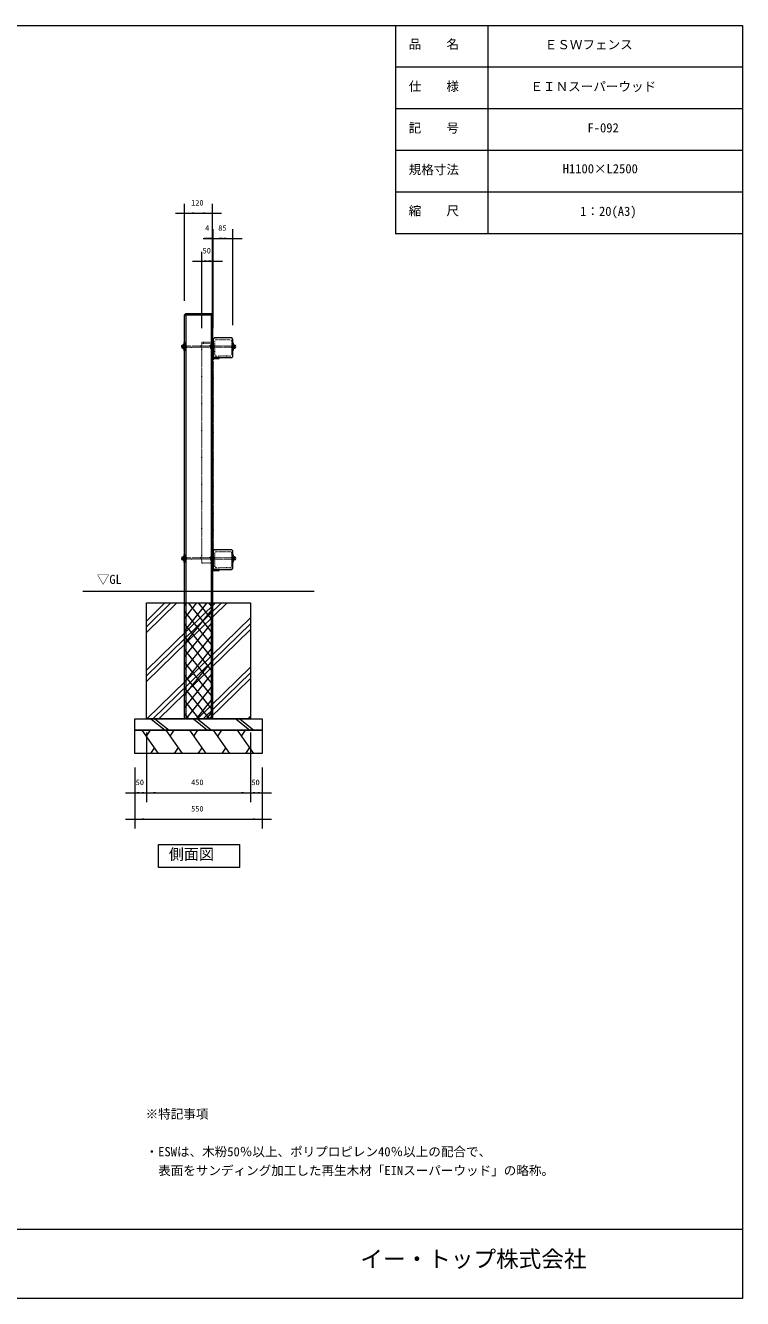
# Model space of a CAD drawing. Units: millimetres, scale not verified. Extents: x -3900 to 3900, y -2750 to 2750.
# Drawn here: x 802 to 3900, y -2750 to 2750 of the extents above; entities that cross this region are included whole.
import ezdxf
from ezdxf.enums import TextEntityAlignment as Align

# ---------------------------------------------------------------- set-up
doc = ezdxf.new("R2010")
doc.units = ezdxf.units.MM
doc.header["$LTSCALE"] = 20
doc.linetypes.add('USER5', pattern=[0.208282, 0.069427, -0.138855])
doc.layers.add('0-1_IMPORTED', color=30, linetype='Continuous', lineweight=18)
doc.styles.add('ＭＳ ゴシック', font='')
doc.styles.get('ＭＳ ゴシック').set_extended_font_data('MS Gothic')

msp = doc.modelspace()

# ---------------------------------------------------------------- linework, layer by layer
at = {"layer": '0-1_IMPORTED'}
for p, q in [((2400, 2750), (2400, 1850)), ((2800, 2750), (2800, 1850)), ((3900, 2570), (2400, 2570)), ((3900, 2390), (2400, 2390)), ((3900, 2210), (2400, 2210)), ((3900, 2030), (2400, 2030)), ((3900, 1850), (2400, 1850)), ((1489.5, 1499.92), (1609.5, 1499.92)), ((1494.5, 1505.29), (1494.5, -245.08)), ((1604.5, 1505.29), (1604.5, -245.08)), ((1483, 1369.57), (1483, 1355.27)), ((1483.71, 1362.42), (1487.29, 1362.42)), ((1602, 1366.16), (1607.5, 1366.16)), ((1602, 1358.68), (1607.5, 1358.68)), ((1613.5, 1352.42), (1609.5, 1356.42)), ((1613.5, 1352.42), (1613.5, 1372.42)), ((1704.29, 1362.42), (1700.71, 1362.42)), ((1705, 1356.41), (1705, 1368.43)), ((1483, 454.57), (1483, 440.27)), ((1483.71, 447.42), (1487.29, 447.42)), ((1602, 451.16), (1607.5, 451.16)), ((1602, 443.68), (1607.5, 443.68)), ((1613.5, 437.42), (1609.5, 441.42)), ((1613.5, 437.42), (1613.5, 457.42)), ((1704.29, 447.42), (1700.71, 447.42)), ((1705, 441.41), (1705, 453.43)), ((2049.5, 304.92), (1049.5, 304.92)), ((1324.5, 152.31), (1430.05, 254.92)), ((1324.5, 177.05), (1404.59, 254.92)), ((1324.5, 127.56), (1455.5, 254.92)), ((1324.5, -35.08), (1622.79, 254.92)), ((1324.5, -84.58), (1673.7, 254.92)), ((1324.5, -59.83), (1648.24, 254.92)), ((1489.5, 243.64), (1498.52, 254.92)), ((1489.5, 188.4), (1542.72, 254.92)), ((1489.5, 133.16), (1586.91, 254.92)), ((1489.5, 77.92), (1609.5, 227.92)), ((1609.5, 125.23), (1505.75, 254.92)), ((1609.5, 180.48), (1549.94, 254.92)), ((1609.5, 235.72), (1594.14, 254.92)), ((1326.69, -245.08), (1774.5, 190.29)), ((1352.15, -245.08), (1774.5, 165.54)), ((1609.5, 69.99), (1489.5, 219.99)), ((1489.5, 22.67), (1609.5, 172.67)), ((1377.6, -245.08), (1774.5, 140.79)), ((1609.5, 14.75), (1489.5, 164.75)), ((1489.5, -32.57), (1609.5, 117.43)), ((1609.5, -40.49), (1489.5, 109.51)), ((1489.5, -87.81), (1609.5, 62.19)), ((1609.5, -95.74), (1489.5, 54.26)), ((1489.5, -143.05), (1609.5, 6.95)), ((1609.5, -150.98), (1489.5, -0.98)), ((1489.5, -198.3), (1609.5, -48.3)), ((1544.89, -245.08), (1774.5, -21.84)), ((1570.34, -245.08), (1774.5, -46.59)), ((1609.5, -206.22), (1489.5, -56.22)), ((1496.27, -245.08), (1609.5, -103.54)), ((1595.8, -245.08), (1774.5, -71.34)), ((1596.39, -245.08), (1489.5, -111.46)), ((1540.46, -245.08), (1609.5, -158.78)), ((1552.2, -245.08), (1489.5, -166.71)), ((1584.66, -245.08), (1609.5, -214.03)), ((1343.99, -245.08), (1405.1, -295.08)), ((1361.28, -245.08), (1422.39, -295.08)), ((1508, -245.08), (1489.5, -221.95)), ((1527.33, -245.08), (1588.44, -295.08)), ((1544.61, -245.08), (1605.72, -295.08)), ((1710.66, -245.08), (1771.77, -295.08)), ((1727.94, -245.08), (1789.06, -295.08)), ((1763.08, -245.08), (1774.5, -233.97)), ((1377.32, -395.08), (1306.76, -295.08)), ((1324.4, -320.08), (1342.04, -295.08)), ((1479.99, -395.08), (1409.43, -295.08)), ((1427.07, -320.08), (1444.71, -295.08)), ((1582.66, -395.08), (1512.09, -295.08)), ((1529.73, -320.08), (1547.37, -295.08)), ((1685.32, -395.08), (1614.76, -295.08)), ((1632.4, -320.08), (1650.04, -295.08)), ((1787.99, -395.08), (1717.43, -295.08)), ((1735.07, -320.08), (1752.71, -295.08)), ((1359.68, -370.08), (1342.04, -395.08)), ((1462.35, -370.08), (1444.71, -395.08)), ((1565.02, -370.08), (1547.37, -395.08)), ((1667.68, -370.08), (1650.04, -395.08)), ((1770.35, -370.08), (1752.71, -395.08)), ((-3900, -2450), (3900, -2450))]:
    msp.add_line(p, q, dxfattribs=at)
at = {"layer": '0-1_IMPORTED', "color": 1}
for p, q in [((1449.5, 1939), (1489.5, 1939)), ((1489.5, 1559.92), (1489.5, 1979)), ((1489.5, 1939), (1609.5, 1939)), ((1609.5, 1559.92), (1609.5, 1979)), ((1609.5, 1939), (1649.5, 1939)), ((1609.5, 1450.92), (1609.5, 1870)), ((1613.5, 1454.92), (1613.5, 1870)), ((1613.5, 1454.92), (1613.5, 1870)), ((1698.5, 1454.92), (1698.5, 1870)), ((1569.5, 1830), (1609.5, 1830)), ((1573.5, 1830), (1613.5, 1830)), ((1609.5, 1830), (1578.51, 1830)), ((1609.5, 1830), (1613.5, 1830)), ((1613.5, 1830), (1698.5, 1830)), ((1613.5, 1830), (1653.5, 1830)), ((1698.5, 1830), (1738.5, 1830)), ((1563.5, 1442.42), (1563.5, 1772.09)), ((1613.5, 1442.42), (1613.5, 1772.09)), ((1523.5, 1732.09), (1563.5, 1732.09)), ((1563.5, 1732.09), (1613.5, 1732.09)), ((1613.5, 1732.09), (1653.5, 1732.09)), ((1324.5, -305.08), (1324.5, -605)), ((1324.5, -305.08), (1324.5, -605)), ((1774.5, -305.08), (1774.5, -605)), ((1774.5, -305.08), (1774.5, -605)), ((1274.5, -455.08), (1274.5, -605)), ((1274.5, -455.08), (1274.5, -719)), ((1824.5, -455.08), (1824.5, -605)), ((1824.5, -455.08), (1824.5, -719)), ((1234.5, -565), (1274.5, -565)), ((1274.5, -565), (1324.5, -565)), ((1284.5, -565), (1324.5, -565)), ((1324.5, -565), (1364.5, -565)), ((1324.5, -565), (1774.5, -565)), ((1734.5, -565), (1774.5, -565)), ((1774.5, -565), (1814.5, -565)), ((1774.5, -565), (1824.5, -565)), ((1824.5, -565), (1864.5, -565)), ((1234.5, -679), (1274.5, -679)), ((1274.5, -679), (1824.5, -679)), ((1824.5, -679), (1864.5, -679))]:
    msp.add_line(p, q, dxfattribs=at)
at = {"layer": '0-1_IMPORTED', "linetype": 'USER5'}
msp.add_line((1563.5, 1377.42), (1613.5, 1377.42), dxfattribs=at)
at = {"layer": '0-1_IMPORTED', "color": 2, "linetype": 'USER5'}
for p, q in [((1620.5, 1326.92), (1620.5, 1387.92)), ((1625.5, 1392.92), (1686.5, 1392.92)), ((1691.5, 1387.92), (1691.5, 1326.92)), ((1686.5, 1321.92), (1625.5, 1321.92)), ((1620.5, 411.92), (1620.5, 472.92)), ((1625.5, 477.92), (1686.5, 477.92)), ((1691.5, 472.92), (1691.5, 411.92)), ((1686.5, 406.92), (1625.5, 406.92))]:
    msp.add_line(p, q, dxfattribs=at)
at = {"layer": '0-1_IMPORTED'}
for points in [[(-3900, 2750), (3900, 2750), (3900, -2750), (-3900, -2750)], [(1494.5, 1505.29), (1604.5, 1505.29), (1609.5, 1499.92), (1609.5, -245.08), (1489.5, -245.08), (1489.5, 1499.92)], [(1488, 1379.92), (1489.5, 1379.92), (1489.5, 1344.92), (1488, 1344.92)], [(1609.5, 1390.92), (1609.5, 1310.92), (1639.5, 1310.92), (1639.5, 1314.92), (1613.5, 1314.92), (1613.5, 1390.92)], [(1618.5, 1399.92), (1613.5, 1394.92), (1613.5, 1319.92), (1618.5, 1314.92), (1693.5, 1314.92), (1698.5, 1319.92), (1698.5, 1394.92), (1693.5, 1399.92)], [(1698.5, 1378.42), (1700, 1378.42), (1700, 1346.42), (1698.5, 1346.42)], [(1483, 1371.42), (1488, 1371.42), (1488, 1353.42), (1483, 1353.42)], [(1602, 1368.62), (1602.75, 1369.92), (1607.5, 1369.92), (1607.5, 1354.92), (1602.75, 1354.92), (1602, 1356.22)], [(1607.5, 1372.42), (1609.5, 1372.42), (1609.5, 1352.42), (1607.5, 1352.42)], [(1700, 1370.42), (1705, 1370.42), (1705, 1354.42), (1700, 1354.42)], [(1483, 456.42), (1488, 456.42), (1488, 438.42), (1483, 438.42)], [(1488, 464.92), (1489.5, 464.92), (1489.5, 429.92), (1488, 429.92)], [(1602, 453.62), (1602.75, 454.92), (1607.5, 454.92), (1607.5, 439.92), (1602.75, 439.92), (1602, 441.22)], [(1607.5, 457.42), (1609.5, 457.42), (1609.5, 437.42), (1607.5, 437.42)], [(1609.5, 475.92), (1609.5, 395.92), (1639.5, 395.92), (1639.5, 399.92), (1613.5, 399.92), (1613.5, 475.92)], [(1618.5, 484.92), (1613.5, 479.92), (1613.5, 404.92), (1618.5, 399.92), (1693.5, 399.92), (1698.5, 404.92), (1698.5, 479.92), (1693.5, 484.92)], [(1698.5, 463.42), (1700, 463.42), (1700, 431.42), (1698.5, 431.42)], [(1700, 455.42), (1705, 455.42), (1705, 439.42), (1700, 439.42)], [(1324.5, 254.92), (1774.5, 254.92), (1774.5, -245.08), (1324.5, -245.08)], [(1274.5, -245.08), (1824.5, -245.08), (1824.5, -295.08), (1274.5, -295.08)], [(1274.5, -295.08), (1824.5, -295.08), (1824.5, -395.08), (1274.5, -395.08)], [(1376.86, -788.45), (1726.86, -788.45), (1726.86, -888.45), (1376.86, -888.45)]]:
    msp.add_lwpolyline(points, close=True, dxfattribs=at)
at = {"layer": '0-1_IMPORTED', "linetype": 'USER5'}
for points in [[(1563.5, 1382.42), (1613.5, 1382.42), (1613.5, 427.42), (1563.5, 427.42)], [(1489.5, 1365.88), (1608.85, 1365.88), (1608.85, 1358.96), (1489.5, 1358.96)], [(1608.85, 1366.42), (1613.5, 1371.07), (1613.5, 1353.77), (1608.85, 1358.42)], [(1609.5, 1366.42), (1698.5, 1366.42), (1698.5, 1358.42), (1609.5, 1358.42)], [(1489.5, 450.88), (1608.85, 450.88), (1608.85, 443.96), (1489.5, 443.96)], [(1608.85, 451.42), (1613.5, 456.07), (1613.5, 438.77), (1608.85, 443.42)], [(1609.5, 451.42), (1698.5, 451.42), (1698.5, 443.42), (1609.5, 443.42)]]:
    msp.add_lwpolyline(points, close=True, dxfattribs=at)
at = {"layer": '0-1_IMPORTED', "color": 2, "linetype": 'USER5'}
for points in [[(1618.5, 1399.92), (1613.5, 1394.92), (1613.5, 1319.92), (1618.5, 1314.92), (1693.5, 1314.92), (1698.5, 1319.92), (1698.5, 1394.92), (1693.5, 1399.92)], [(1618.5, 484.92), (1613.5, 479.92), (1613.5, 404.92), (1618.5, 399.92), (1693.5, 399.92), (1698.5, 404.92), (1698.5, 479.92), (1693.5, 484.92)]]:
    msp.add_lwpolyline(points, close=True, dxfattribs=at)
at = {"layer": '0-1_IMPORTED'}
for points in [[(1613.5, 1372.42), (1609.5, 1368.42), (1609.5, 1356.42)], [(1613.5, 457.42), (1609.5, 453.42), (1609.5, 441.42)]]:
    msp.add_lwpolyline(points, dxfattribs=at)
at = {"layer": '0-1_IMPORTED', "color": 2, "linetype": 'USER5'}
for centre, start, end in [((1625.5, 1387.92), 90, 180), ((1686.5, 1387.92), 0, 90), ((1625.5, 1326.92), 180, 270), ((1686.5, 1326.92), 270, 0), ((1625.5, 472.92), 90, 180), ((1686.5, 472.92), 0, 90), ((1625.5, 411.92), 180, 270), ((1686.5, 411.92), 270, 0)]:
    msp.add_arc(centre, 5, start, end, dxfattribs=at)
at = {"layer": '0-1_IMPORTED'}
for centre, radius, start, end in [((1483, 1362.42), 7.15, 90, 180), ((1483, 1362.42), 7.15, 180, 270), ((1705, 1362.42), 6.01, 0, 90), ((1705, 1362.42), 6.01, 270, 0), ((1483, 447.42), 7.15, 90, 180), ((1483, 447.42), 7.15, 180, 270), ((1705, 447.42), 6.01, 360, 90), ((1705, 447.42), 6.01, 270, 0)]:
    msp.add_arc(centre, radius, start, end, dxfattribs=at)
at = {"layer": '0-1_IMPORTED', "color": 1}
for points in [[(1489.5, 1939), (1529.5, 1942.5), (1529.5, 1935.5)], [(1609.5, 1939), (1569.5, 1935.5), (1569.5, 1942.5)], [(1613.5, 1830), (1573.5, 1826.5), (1573.5, 1833.5)], [(1609.5, 1830), (1649.5, 1833.5), (1649.5, 1826.5)], [(1613.5, 1830), (1653.5, 1833.5), (1653.5, 1826.5)], [(1698.5, 1830), (1658.5, 1826.5), (1658.5, 1833.5)], [(1563.5, 1732.09), (1603.5, 1735.59), (1603.5, 1728.59)], [(1613.5, 1732.09), (1573.5, 1728.59), (1573.5, 1735.59)], [(1274.5, -565), (1314.5, -561.5), (1314.5, -568.5)], [(1324.5, -565), (1284.5, -568.5), (1284.5, -561.5)], [(1324.5, -565), (1364.5, -561.5), (1364.5, -568.5)], [(1774.5, -565), (1734.5, -568.5), (1734.5, -561.5)], [(1774.5, -565), (1814.5, -561.5), (1814.5, -568.5)], [(1824.5, -565), (1784.5, -568.5), (1784.5, -561.5)], [(1274.5, -679), (1314.5, -675.5), (1314.5, -682.5)], [(1824.5, -679), (1784.5, -682.5), (1784.5, -675.5)]]:
    msp.add_solid(points, dxfattribs=at)

# ---------------------------------------------------------------- texts
at = {"layer": '0-1_IMPORTED', "color": 7, "style": 'ＭＳ ゴシック'}
for s, height, p in [('品\u3000\u3000名', 39.81, (2457.74, 2637.38)), ('ＥＳＷフェンス', 39.81, (3045.39, 2635.44)), ('仕\u3000\u3000様', 39.81, (2457.74, 2455.44)), ('ＥＩＮスーパーウッド', 39.81, (2983.74, 2454.5)), ('記\u3000\u3000号', 39.81, (2457.74, 2275.44)), ('F-092', 39.81, (3230.12, 2276.03)), ('規格寸法', 39.81, (2457.74, 2095.44)), ('H1100×L2500', 39.81, (3122.93, 2099.32)), ('120', 23.88, (1517.75, 1964.93)), ('縮\u3000\u3000尺', 39.81, (2457.74, 1917.38)), ('1：20(A3)', 39.81, (3198.47, 1915.44)), ('4', 23.88, (1578.51, 1855.93)), ('85', 23.88, (1634.83, 1855.93)), ('50', 23.88, (1567.33, 1758.01)), ('▽GL', 39.38, (1110.64, 325.39)), ('50', 23.88, (1278.33, -539.07)), ('450', 23.88, (1517.75, -539.07)), ('50', 23.88, (1778.33, -539.07)), ('550', 23.88, (1517.75, -653.07)), ('側面図', 47.77, (1421.3, -868.51)), ('※特記事項', 39.81, (1321.03, -1984.52)), ('・ESWは、木粉50％以上、ポリプロピレン40％以上の配合で、', 39.81, (1321.03, -2147.41)), ('  表面をサンディング加工した再生木材「EINスーパーウッド」の略称。', 39.81, (1321.03, -2228.85)), ('イー・トップ株式会社', 71.65, (2248.73, -2636.38))]:
    msp.add_text(s, height=height, dxfattribs=at).set_placement(p, align=Align.BOTTOM_LEFT)

doc.saveas('drawing.dxf')
